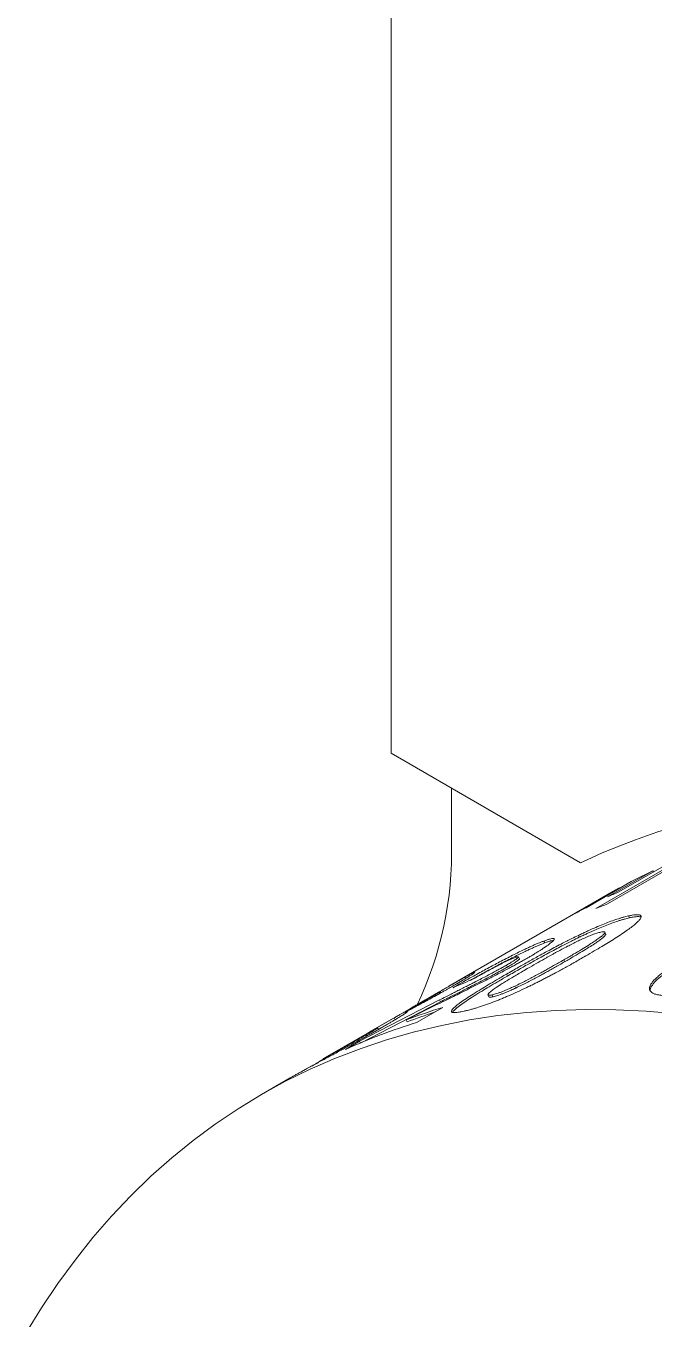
# Model space of a CAD drawing. Header units: inches. Extents: x 0.1 to 10.9, y 0 to 8.5.
# Drawn here: x 8.9427 to 9.1637, y 7.3374 to 7.7921 of the extents above; entities that cross this region are included whole.
import ezdxf

# ---------------------------------------------------------------- set-up
doc = ezdxf.new("R2010")
doc.units = ezdxf.units.IN
doc.header["$MEASUREMENT"] = 0

msp = doc.modelspace()

# ---------------------------------------------------------------- linework, layer by layer
at = {"color": 7, "linetype": 'Continuous', "lineweight": 18}
for p, q in [((9.0712089957, 7.9343923518), (9.0712089957, 7.536328706)), ((9.1378600091, 7.497851895), (9.0712089957, 7.536328706)), ((9.0924221992, 7.5240825843), (9.0924221992, 7.5047785354)), ((9.1432738533, 7.4817622292), (9.1750936585, 7.5001314117)), ((9.1791618561, 7.5017115377), (9.147342051, 7.4833423552)), ((9.1473802434, 7.4858118521), (9.1632901459, 7.4949964434)), ((9.1672374271, 7.4968075522), (9.1513275245, 7.4876229609)), ((9.1632901459, 7.4949964434), (9.1634828591, 7.4946400862)), ((9.1556756341, 7.4912219488), (9.1397657315, 7.4820373576)), ((9.1475808137, 7.4867804323), (9.0915243987, 7.4544197528)), ((9.1359441531, 7.479997462), (9.1518540556, 7.4891820533)), ((9.1519250833, 7.489056802), (9.1518540556, 7.4891820533)), ((9.1547407206, 7.4791451118), (9.1550429019, 7.4784674008)), ((9.137077324, 7.4722977169), (9.1373914458, 7.4716229585)), ((9.1467009443, 7.4727595789), (9.1464019495, 7.4734373407)), ((9.1249046495, 7.4702981978), (9.1252419321, 7.469630895)), ((9.11634451, 7.4640877939), (9.1160096658, 7.4647556259)), ((9.1322410214, 7.4629999598), (9.1319462113, 7.463679212)), ((9.1117764436, 7.4586547602), (9.1120943709, 7.4579810659)), ((9.1117860953, 7.4618366465), (9.1121185016, 7.4611675738)), ((9.0973211943, 7.4576954136), (9.097582171, 7.4572348631)), ((9.1150377236, 7.4537865443), (9.1147406771, 7.4544653509)), ((9.060119539, 7.4350688369), (9.0882329444, 7.4496071621)), ((9.0604722921, 7.4344079118), (9.0885731019, 7.4489409554)), ((9.0856976226, 7.4508329811), (9.0858728604, 7.4505192089)), ((9.0882329444, 7.4496071621), (9.0885731019, 7.4489409554)), ((9.0887924646, 7.4521381294), (9.088556131, 7.4525586509)), ((9.1052706302, 7.4513852856), (9.1055757477, 7.450707612)), ((9.1070551962, 7.4507035318), (9.1067532183, 7.451381288)), ((9.0779976536, 7.446610929), (9.0480033716, 7.4292955986)), ((9.0761265528, 7.4452251724), (9.0762813483, 7.4449464174)), ((9.0870586094, 7.4478166672), (9.0765227578, 7.4425541649)), ((9.0783328428, 7.4468040231), (9.0779976536, 7.446610929)), ((9.089391013, 7.446987886), (9.0801838935, 7.441672729)), ((9.0630476297, 7.4379739925), (9.0722547493, 7.4432891495)), ((9.0667886513, 7.4392383244), (9.0664772522, 7.4397933917)), ((9.0667762266, 7.4392604713), (9.0726281429, 7.4426387107)), ((9.0722547493, 7.4432891495), (9.0726281429, 7.4426387107)), ((9.0726281429, 7.4426387107), (9.0726967077, 7.4426775969)), ((9.0765227578, 7.4425541649), (9.0768611342, 7.4418872745)), ((9.0622635943, 7.4372112254), (9.0624854667, 7.4368113981)), ((9.0550954617, 7.4321684988), (9.060119539, 7.4350688369)), ((9.060119539, 7.4350688369), (9.0604722921, 7.4344079118)), ((9.0472756699, 7.4288687789), (9.0474318941, 7.4285966122)), ((9.0489229602, 7.4297630248), (9.0490801835, 7.4294858447)), ((9.0356882992, 7.4221862586), (9.0256048939, 7.4163652327))]:
    msp.add_line(p, q, dxfattribs=at)
at = {"color": 7, "linetype": 'Continuous', "lineweight": 18, "flags": 128}
msp.add_lwpolyline([(9.171822733, 7.4447654818), (9.1609800129, 7.4456455023), (9.1502629511, 7.4461270696), (9.1396788923, 7.4462098536), (9.1292350906, 7.4458937976), (9.1189387035, 7.4451791183), (9.1087967876, 7.4440663053), (9.0988162937, 7.4425561215), (9.0890040619, 7.4406496018), (9.0793668171, 7.4383480528), (9.0699111642, 7.4356530518), (9.0606435835, 7.432566446), (9.0515704266, 7.4290903508), (9.0426979118, 7.4252271484), (9.0340321199, 7.4209794865), (9.02557899, 7.4163502762), (9.0173443154, 7.4113426902), (9.0093337397, 7.4059601605), (9.0015527531, 7.4002063758), (8.9940066881, 7.3940852797), (8.9867007166, 7.3876010672), (8.9796398457, 7.3807581822), (8.9728289144, 7.3735613145), (8.9662725908, 7.3660153965), (8.9599753681, 7.3581255998), (8.9539415622, 7.3498973317), (8.9481753083, 7.3413362314), (8.9426805584, 7.3324481662)], dxfattribs=at)
at = {"color": 7, "linetype": 'Continuous', "lineweight": 18}
for centre, radius, start, end in [((9.243717188, 7.2712008207), 0.2501528568473503, 84.503332159, 115.0348838424), ((8.9685164744, 7.5013790703), 0.1239523496352246, 334.4071814823, 1.5715670471), ((9.2542381553, 7.3019537762), 0.2133940293681744, 115.2264870636, 117.50851348), ((9.2387543707, 7.2918705494), 0.2143885726334654, 114.0664707885, 115.2271506243), ((9.2538493358, 7.3026977139), 0.2125545718790992, 118.6759034207, 119.9972722315), ((9.2380389625, 7.2933307942), 0.2127622968959398, 117.5092708952, 118.6758578146), ((9.2240753369, 7.2797575225), 0.2175655792357193, 110.6519590963, 111.8013119085), ((9.1806734026, 7.2567795714), 0.2157487726037725, 111.9751829068, 113.9817926834), ((9.1547579667, 7.2363784305), 0.2205202516423374, 107.2427990152, 110.7796932627), ((9.1547801827, 7.2365781177), 0.2195978779260231, 108.1462158888, 110.7827840173), ((9.1448248176, 7.2331740637), 0.2182891259559195, 107.2250251216, 114.2712749796), ((9.1596088889, 7.2480049115), 0.2128049083286713, 121.8451702732, 122.3867102213)]:
    msp.add_arc(centre, radius, start, end, dxfattribs=at)
for points, knots in [([(9.137077324019879, 7.472297716885797), (9.137553705353087, 7.472522876152771), (9.138459816842488, 7.472951145240013), (9.139755011006871, 7.473553758194618), (9.140914480294102, 7.474085418558406), (9.142476820181797, 7.474786553423648), (9.144448351057678, 7.475638469253231), (9.146840558772269, 7.476612983069338), (9.149100921355524, 7.477466491327607), (9.150683218512619, 7.478006958030043), (9.151665644885098, 7.478316564189176), (9.152146343250173, 7.478462728159892), (9.1526106403378, 7.478598231143903), (9.153160226551181, 7.478751729535445), (9.153870495903568, 7.478935118755296), (9.154419930433141, 7.479067702244979), (9.154740720609617, 7.479145111797462)], [0, 0, 0, 0, 0.0731472424543597, 0.1391313055020288, 0.1980489153230242, 0.2500362560092526, 0.3774211605288162, 0.4999685549379961, 0.6257565694850236, 0.7498628258496872, 0.7813302649792858, 0.812636889136776, 0.8438245773589372, 0.8749356889894532, 0.9269805586648349, 1, 1, 1, 1]), ([(9.137391445762807, 7.471622958479815), (9.137867687646189, 7.471848090597954), (9.138773485985462, 7.472276285399468), (9.140068182548111, 7.472878776261575), (9.141227070441131, 7.473410270971993), (9.142788655563164, 7.474111198330424), (9.144758986968935, 7.474962783257897), (9.147149865585773, 7.475936978464), (9.14940850055906, 7.476790041101672), (9.15098972524183, 7.477330274920866), (9.151971302061558, 7.477639670194131), (9.152451675005679, 7.477785767399673), (9.152915407152731, 7.477921132712646), (9.153464362635077, 7.478074467535147), (9.15417374897475, 7.478257646791922), (9.154722575856477, 7.478390096058213), (9.155042901866414, 7.478467400844846)], [0, 0, 0, 0, 0.0731893527403416, 0.1392040399595275, 0.1981407706037342, 0.2501357629243831, 0.3775681713595119, 0.5000981854504004, 0.6258962657644658, 0.7499486532310676, 0.7814302742592226, 0.812734810841875, 0.8439042028393774, 0.8749809372733288, 0.9270318950056738, 0.9999999999999999, 0.9999999999999999, 0.9999999999999999, 0.9999999999999999]), ([(9.154740720609617, 7.479145111797462), (9.155180142354611, 7.479234816009316), (9.156028806242864, 7.479408063524014), (9.157083952824381, 7.479550049411691), (9.157944539906612, 7.479591438646096), (9.158589531165566, 7.479517143535235), (9.159019696224625, 7.479325240677199), (9.159230612415284, 7.478981237644246), (9.159105897019765, 7.478429620811121), (9.158646889376419, 7.477793639448923), (9.15813028409568, 7.477238583750938), (9.157708657107731, 7.476828627422885), (9.157216592374068, 7.476386106695018), (9.156653609877008, 7.475910967531922), (9.155756683877451, 7.475191533995518), (9.154377887312263, 7.474166517111173), (9.152355574566496, 7.472776363656848), (9.150083457782701, 7.471301285567646), (9.147705785694727, 7.469820929059972), (9.14524382327625, 7.468333396740579), (9.14257927924389, 7.466753665523095), (9.140659095349374, 7.46563689666264), (9.139651361703988, 7.46505080407119)], [0, 0, 0, 0, 0.0445858545716201, 0.0861095408519841, 0.1249516261287121, 0.1668789881214393, 0.2083539324626626, 0.2499706686085927, 0.3069829743068731, 0.3668684978192354, 0.3919176370889733, 0.4176867892125403, 0.4442377137376332, 0.4716268822924717, 0.4999057451442614, 0.5646598458607169, 0.6345463324359187, 0.7099961541253007, 0.7799579545627614, 0.8456875592320594, 0.919015132400812, 0.9999999999999999, 0.9999999999999999, 0.9999999999999999, 0.9999999999999999]), ([(9.155042901866416, 7.478467400844846), (9.155481709122036, 7.478556926133511), (9.156329118578352, 7.478729814287071), (9.1573849428314, 7.478872540177625), (9.158236324641058, 7.478909803250202), (9.158818196092586, 7.478858209071151), (9.159026004988421, 7.478745841093982), (9.159103156319691, 7.478704123250307)], [0, 0, 0, 0, 0.2326530664425285, 0.4492915876357595, 0.6519066597519614, 0.8707665304772269, 0.9999999999999999, 0.9999999999999999, 0.9999999999999999, 0.9999999999999999]), ([(9.111776443550122, 7.458654760181424), (9.112521656540567, 7.459082692319166), (9.113921587595783, 7.459886590663441), (9.11590909942501, 7.461021081709585), (9.117819056149017, 7.462104315357132), (9.119724593237486, 7.463174817943926), (9.121692135111871, 7.464269166598839), (9.123821157730399, 7.465440209409009), (9.126092257500405, 7.46667294622705), (9.128536338653186, 7.46797779596207), (9.130814313306312, 7.469168737678047), (9.13287959181291, 7.470228632718902), (9.134916958224885, 7.471247283525703), (9.136298512939312, 7.471919036042889), (9.137077324019879, 7.472297716885797)], [0, 0, 0, 0, 0.0976219065573617, 0.1833890987023702, 0.2573211986070074, 0.3418631876925424, 0.4227444353921669, 0.5000324445445756, 0.5994575027687721, 0.6915669597884162, 0.7821006715523524, 0.8549690867599392, 0.9182430626334025, 1, 1, 1, 1]), ([(9.112094370915468, 7.457981065854858), (9.112835885240749, 7.458406930468986), (9.114231948044079, 7.459208713693893), (9.116219729703678, 7.46034327609565), (9.118094747677986, 7.461406904543162), (9.119997802539949, 7.46247538614671), (9.121962337862763, 7.463568968753841), (9.124129645189937, 7.464761680579845), (9.12640970591157, 7.465999206217927), (9.128853371545357, 7.467303987437864), (9.13113081510337, 7.468494744719101), (9.133195455068133, 7.469554445119823), (9.135232052547934, 7.470572829038788), (9.13661302544061, 7.471244406721754), (9.137391445762807, 7.471622958479815)], [0, 0, 0, 0, 0.0971687007288735, 0.1829413190152846, 0.2573379016737427, 0.3370436801500091, 0.421745334159067, 0.5000568618936677, 0.5995122027127842, 0.691617456955314, 0.7821465367510427, 0.8550063258141106, 0.9182706458794161, 1, 1, 1, 1]), ([(9.144998176401518, 7.473459632410953), (9.1447499609592, 7.47339676543865), (9.144303895717286, 7.473283787894035), (9.143591565769345, 7.473076742841888), (9.14283070338177, 7.472821652361914), (9.141708851669797, 7.472410156212549), (9.140171954758182, 7.471793811000629), (9.138376630163226, 7.470996548031535), (9.136654504863564, 7.470178759610072), (9.134962230086863, 7.469340859103754), (9.133146914710926, 7.468409660364049), (9.131654251427623, 7.467621544157374), (9.130492641422896, 7.466997816220823), (9.129684278959411, 7.466559715906488), (9.128840767863466, 7.466098790287061), (9.127962145915513, 7.465615043711029), (9.127048405137652, 7.46510848343241), (9.126099491938012, 7.464579100485148), (9.124480202625731, 7.463670363933861), (9.122121989478845, 7.462333883269157), (9.120137246272002, 7.461192621474908), (9.119090852769503, 7.460590927048126)], [0, 0, 0, 0, 0.0358840991791213, 0.0644869200389486, 0.0931608258779201, 0.124259014638479, 0.1862374817955959, 0.2497044739799371, 0.3026648414342931, 0.3615927223517747, 0.4271450781777535, 0.4997993907800025, 0.5294845393184548, 0.5609292348301745, 0.5941480733575566, 0.629153431741684, 0.665955884422252, 0.704564529260197, 0.7449872445865228, 0.865552536268406, 1, 1, 1, 1]), ([(9.131946211313293, 7.463679212000716), (9.133068508884552, 7.464332118385331), (9.135178243715691, 7.465559474994105), (9.13804164505916, 7.467262836820238), (9.14042300896942, 7.468714691701868), (9.142106088566207, 7.469779119420627), (9.143234213162458, 7.470527396789035), (9.143976951643479, 7.471040817219899), (9.144621565846556, 7.47150956326194), (9.145167684646292, 7.471933405458667), (9.14561599644947, 7.472312483101507), (9.145996073125263, 7.472676425523396), (9.146281718763346, 7.473010174976066), (9.146431896895288, 7.4732922294854), (9.146411480578694, 7.473477902395492), (9.14624333087803, 7.473577269406777), (9.145973550784525, 7.473608198108433), (9.14554632182195, 7.473563891094787), (9.145195052325818, 7.473497078723521), (9.144998176401518, 7.473459632410953)], [0, 0, 0, 0, 0.1522458399205958, 0.2861971366615036, 0.4020497105720455, 0.5001078704537847, 0.5473330173869452, 0.5921219003815431, 0.6346126520452491, 0.6749670113344708, 0.7133737171240075, 0.7500515876236921, 0.7954278753114876, 0.8368595268335015, 0.8750584441948114, 0.906801367385013, 0.9375429128290151, 0.964994692390891, 1, 1, 1, 1]), ([(9.132241021438594, 7.462999959795847), (9.133363333940341, 7.46365286889394), (9.135473093939199, 7.464880228917019), (9.138336645073126, 7.466583617747647), (9.14071823822979, 7.468035513894128), (9.142401605641174, 7.4690999976612), (9.143530035966219, 7.46984833796791), (9.144273043604269, 7.47036181260883), (9.144917931298634, 7.470830605440931), (9.145464480880463, 7.471254555749037), (9.145912852979682, 7.47163356623696), (9.146294594269017, 7.47199814079599), (9.146575417573153, 7.472329592593026), (9.146732798664504, 7.472599443431634), (9.146698828504196, 7.472707589294428), (9.146684760122469, 7.472752376756902)], [0, 0, 0, 0, 0.175794524822488, 0.3304643367251853, 0.4642350158926267, 0.5774571278060384, 0.6319837905315829, 0.683695997924598, 0.7327529151301905, 0.7793409301587566, 0.8236775792055203, 0.8660151161948061, 0.9183879102992814, 0.9662012183319585, 1, 1, 1, 1]), ([(9.092983108261333, 7.453903758582127), (9.093670291050866, 7.454296722562502), (9.094933242887215, 7.455018938817319), (9.0968639911548, 7.456114741262883), (9.098756101924618, 7.457178976948501), (9.10078944478689, 7.458311918097473), (9.102898641882055, 7.459474957437475), (9.1050773640564, 7.460662125630178), (9.107222764795033, 7.461815819952554), (9.109423536214711, 7.462981758688136), (9.111656556165068, 7.464145175567016), (9.113896203290938, 7.465288706498464), (9.116026802409602, 7.466350338867962), (9.117844065670202, 7.467229608129093), (9.119369122256211, 7.467946078174347), (9.120635064920892, 7.468524445192212), (9.121830858564602, 7.469052204874857), (9.122908343742532, 7.46951107321604), (9.123937635816349, 7.469928958419787), (9.12455681842855, 7.470165383831664), (9.124904649541781, 7.47029819782319)], [0, 0, 0, 0, 0.0697781365142864, 0.1282430628211697, 0.1901707607292816, 0.250030837020869, 0.316117182122964, 0.379504786203317, 0.4406427012031066, 0.5000310324989372, 0.5657133398180413, 0.628703247622425, 0.6898320128375643, 0.7500080698083849, 0.7919202070701529, 0.833473374699668, 0.8749907381378202, 0.9175770281170543, 0.9536981925833697, 1, 1, 1, 1]), ([(9.099003680477775, 7.456456672525139), (9.099176471029692, 7.456553677289842), (9.099855054890472, 7.45693463485388), (9.101275137972525, 7.457724231755521), (9.103248669929908, 7.458812883336389), (9.105427626043454, 7.460000141978489), (9.107571960424787, 7.461153361356228), (9.109771875608077, 7.462318916566705), (9.112003957337727, 7.4634819313054), (9.114242681043988, 7.464625093080764), (9.116371899382019, 7.465686142317553), (9.118187976027281, 7.466564915186617), (9.11971196405117, 7.467280947116739), (9.12097696513571, 7.467858949760696), (9.122171723667083, 7.468386286652061), (9.123248236380652, 7.468844787848621), (9.124276315479259, 7.469262173111814), (9.124894613991186, 7.469498271168255), (9.12524193205866, 7.469630895004662)], [0, 0, 0, 0, 0.0201124271008573, 0.0789856174453159, 0.1602080097751293, 0.2380966183322092, 0.3132021122862538, 0.3861382256541659, 0.4668372659764587, 0.5442057509923534, 0.6192643235364216, 0.6931294411491037, 0.7446098690341441, 0.795620450923248, 0.8465586048851451, 0.8988666367543894, 0.9431901523259785, 1, 1, 1, 1]), ([(9.124904649541781, 7.47029819782319), (9.125128128718341, 7.470379095955961), (9.125550512849905, 7.470531996499454), (9.126115035796612, 7.470726387819608), (9.126582653430525, 7.47087946270149), (9.127146648806866, 7.471046973663945), (9.127737095721551, 7.471185679506875), (9.128271042993756, 7.471245505643358), (9.128569400718375, 7.471179687917289), (9.1286318236395, 7.47101419914822), (9.128539970254964, 7.470792989779528), (9.128360271532447, 7.470549955845954), (9.127913418729461, 7.470080140501449), (9.126923871794004, 7.469250105861773), (9.125460571048395, 7.468213762800465), (9.124209062125438, 7.467385077054966), (9.123409591127027, 7.466869661980653), (9.12261094033139, 7.466368122037276), (9.121775909436822, 7.465857942578071), (9.120816842214303, 7.465288039367509), (9.120108002542269, 7.464872707974032), (9.11971577296602, 7.464642888364754)], [0, 0, 0, 0, 0.0373552310156431, 0.0706028053924424, 0.0997894285301829, 0.1249844002973635, 0.1884736866089504, 0.2499729472708726, 0.3108786598562294, 0.3722764119186384, 0.413928594806777, 0.4564355946714915, 0.500029514254832, 0.6219287965476777, 0.748086645644914, 0.7916654543810203, 0.8342486961946545, 0.8749640839996483, 0.9104643303207484, 0.9504563032189928, 1, 1, 1, 1]), ([(9.12524193205866, 7.469630895004662), (9.12546520198173, 7.4697117175104), (9.125887163286949, 7.46986446522287), (9.126450798337178, 7.470058491092709), (9.126918355781854, 7.470211664193073), (9.1274785623398, 7.470377220738723), (9.127982793092615, 7.470502815199104), (9.128242301510864, 7.470523238100587), (9.12833279151809, 7.47053035952083)], [0, 0, 0, 0, 0.167917164278803, 0.3173492642170648, 0.4485067640553922, 0.5617021091300748, 0.8471665020383172, 1, 1, 1, 1]), ([(9.11971577296602, 7.464642888364754), (9.119172225242849, 7.464333584222731), (9.118190849650059, 7.46377513549267), (9.116775768382464, 7.462979828043604), (9.11539241519187, 7.462218971925814), (9.11391671017069, 7.461419569699092), (9.112213119017206, 7.460507836982422), (9.110338672690375, 7.459516683061112), (9.108316041911038, 7.458461133607715), (9.106240841173394, 7.457390934006339), (9.103966020722858, 7.45623066116784), (9.101435624766395, 7.454953857925563), (9.09859803137803, 7.453534233124588), (9.095818350966596, 7.452151773762976), (9.09303334489897, 7.450772603750849), (9.090178828863795, 7.4493615273373), (9.088143422598586, 7.44835377196394), (9.08705860939638, 7.4478166672334)], [0, 0, 0, 0, 0.0585176911906239, 0.1056537106735653, 0.1483889150120681, 0.1975663018668922, 0.2499832107291653, 0.3116052372374645, 0.3737100641503718, 0.4364530493779147, 0.4999848693923851, 0.5776236793933791, 0.6609079067017815, 0.7499970768475679, 0.8215907723750788, 0.9049129950953098, 1, 1, 1, 1]), ([(9.139651361703988, 7.46505080407119), (9.138968857475312, 7.464659181544847), (9.137646815879643, 7.463900590978122), (9.135698146282593, 7.462795019058228), (9.133855874312934, 7.461759978171528), (9.132118173658217, 7.460795146990189), (9.130352404201107, 7.459827582803058), (9.128683772837944, 7.458928965481824), (9.127089611803786, 7.458084088340159), (9.125685686633238, 7.457350696377568), (9.124303702985598, 7.456639484366843), (9.122943650482757, 7.455950377208394), (9.121605506240895, 7.455283322519369), (9.120289450265584, 7.454638180959566), (9.118331200207797, 7.453695625630829), (9.115770749371633, 7.452498052095364), (9.113108031868029, 7.451309049729718), (9.111089105283323, 7.450444690057948), (9.109656420987196, 7.449849389896642), (9.108274271980788, 7.449293613733666), (9.106377883512295, 7.448557934808768), (9.103987118592213, 7.447691431220059), (9.101741626667621, 7.44696615039105), (9.100093920929963, 7.446481378280564), (9.09898240076539, 7.446173906195642), (9.09791545531066, 7.445907301383707), (9.097250626055285, 7.445752823701826), (9.096874248058874, 7.445665369667685)], [0, 0, 0, 0, 0.0540564527929088, 0.1047097968097765, 0.1519740983080153, 0.1958666819254898, 0.2364091949405756, 0.2835532546119812, 0.3175491919492461, 0.3504745066495143, 0.3823567278452473, 0.4132261754624084, 0.4431162516000876, 0.4720637488029812, 0.5001091695437234, 0.5704566275923426, 0.6348997310079988, 0.6652039622870713, 0.6943997919699693, 0.722642023623738, 0.750101593301893, 0.8120470104824832, 0.8749748983253408, 0.9062661719245451, 0.9374909660090323, 0.964611928881383, 1, 1, 1, 1]), ([(9.114605172641227, 7.464429959850272), (9.114360525096387, 7.464333345003991), (9.113900541872104, 7.464151690990112), (9.113102185156528, 7.463807632247799), (9.112225048921907, 7.463405554497282), (9.110976002788115, 7.462807447765669), (9.109754460247414, 7.462196450196965), (9.108642345880224, 7.461625121049091), (9.107929202395654, 7.461254199903612), (9.107200452696405, 7.460870910644929), (9.106459072980849, 7.460476776648584), (9.105708838627189, 7.460073665159856), (9.104945008305103, 7.45965921827344), (9.104168131323583, 7.459233663990259), (9.103123356625256, 7.458656760116276), (9.10169730753041, 7.457855831318412), (9.100577750988332, 7.457217468187411), (9.099939142184908, 7.456853338016297)], [0, 0, 0, 0, 0.0675128485533372, 0.1269368052657137, 0.1856690989379843, 0.248219779263076, 0.3672984716215411, 0.4097049885490786, 0.4537892885170814, 0.499735105796625, 0.5462837007438016, 0.5944322933367677, 0.6443321838166428, 0.6961193250334199, 0.749915363413184, 0.8573486514319681, 1, 1, 1, 1]), ([(9.11178609532224, 7.461836646453675), (9.112035662667772, 7.461982657243991), (9.112508656167916, 7.46225938477268), (9.113148863456614, 7.462640555222363), (9.113688628702285, 7.462967771720315), (9.114240899003441, 7.463313038382772), (9.114783759890484, 7.463669071309138), (9.115297313011183, 7.464028542369452), (9.115748693232502, 7.464382014740424), (9.115990881263787, 7.464627267672419), (9.116024846289301, 7.464759367835049), (9.115958747884324, 7.464800524963609), (9.115833893832686, 7.464801806933596), (9.115674958630763, 7.46477612023336), (9.115452173434397, 7.464720249952053), (9.115090484020879, 7.464602778707041), (9.114783903304778, 7.464493605646021), (9.114605172641227, 7.464429959850272)], [0, 0, 0, 0, 0.0739303767747603, 0.1401168394172575, 0.1987197841809818, 0.2499708573745133, 0.3364707768487281, 0.4194270815581073, 0.4999903891437008, 0.6295791081827582, 0.6905057201128266, 0.7498862512672108, 0.7923749239916177, 0.833943178684694, 0.8749627970977016, 0.927105714516771, 1, 1, 1, 1]), ([(9.112118501609787, 7.461167573790481), (9.112367054377238, 7.461312923642877), (9.11283886131749, 7.46158882911691), (9.113478054110226, 7.461969343830537), (9.114018890257272, 7.462297243069385), (9.114572503663778, 7.462643387860513), (9.115116999017753, 7.463000357071214), (9.115629952650455, 7.463359467644024), (9.11608569170766, 7.463715096359991), (9.116309628278167, 7.463950866603343), (9.116367563813684, 7.464069201167281), (9.116341236387175, 7.464084873012758), (9.116340157481115, 7.46408551524982)], [0, 0, 0, 0, 0.1061226032977837, 0.2014436663388127, 0.2862008768089464, 0.3607330573260386, 0.4855847608416656, 0.6052718384458834, 0.721451318268812, 0.9083943531696841, 0.9962459723373961, 1, 1, 1, 1]), ([(9.114740677126584, 7.454465350940059), (9.11542674043387, 7.454791095314726), (9.116708593988871, 7.455399722215852), (9.118554717813065, 7.456327717766499), (9.120301502991774, 7.457230692943995), (9.122083075703868, 7.458172472788759), (9.123727850962815, 7.459058801937029), (9.125299166992988, 7.459920089043375), (9.126812440479688, 7.460761293538433), (9.128432388130122, 7.461672413720812), (9.130160299180972, 7.462653751582653), (9.13133655285784, 7.463329149641382), (9.131946211313293, 7.463679212000716)], [0, 0, 0, 0, 0.1052071475499242, 0.1965710083400736, 0.2966544341438596, 0.394963205505579, 0.4999708846863746, 0.5837110192850752, 0.6755322020614605, 0.7754924121130727, 0.883636538647995, 1, 1, 1, 1]), ([(9.115037723617991, 7.453786544253151), (9.115723578762854, 7.454112250242927), (9.117005089497239, 7.454720827324075), (9.118850735503997, 7.455648714550622), (9.12059717982156, 7.456551617760203), (9.122378476263442, 7.457493340749639), (9.124023050822856, 7.458379628649476), (9.125594221830154, 7.459240886088511), (9.12710739395796, 7.460082070229713), (9.128727266504026, 7.460993175382035), (9.130455127051214, 7.461974503118583), (9.131631368875134, 7.462649898618418), (9.132241021438594, 7.462999959795847)], [0, 0, 0, 0, 0.1051926397273656, 0.1965509743543991, 0.2966326227885053, 0.3949419558138628, 0.4999518214836401, 0.5836944973606518, 0.6755189759007967, 0.7754831034347617, 0.883631665914723, 1, 1, 1, 1]), ([(9.088232944371049, 7.449607162141598), (9.088959740904984, 7.449973829281467), (9.090314623939037, 7.450657364581594), (9.092201088139886, 7.451606935291297), (9.093897411336794, 7.452460557607064), (9.095552566845505, 7.45329510374011), (9.097225405996491, 7.454140342358414), (9.098869473577244, 7.454973935586836), (9.100619472541686, 7.455865387666663), (9.102486081983711, 7.456824148927971), (9.1044743403952, 7.457857776827539), (9.106263697915324, 7.45880073444605), (9.107835184907538, 7.459640975284564), (9.109168407291566, 7.460364559468944), (9.110472322995088, 7.461090550748004), (9.11131194639618, 7.461567375690187), (9.11178609532224, 7.461836646453675)], [0, 0, 0, 0, 0.089436448574749, 0.1667260658822121, 0.231879737604383, 0.2978168487601675, 0.3700055540608325, 0.4374087521789616, 0.500092024612665, 0.5859068906624771, 0.6690961312556921, 0.7500301623073705, 0.8149304088568146, 0.8750270895832841, 0.9294257744799865, 1, 1, 1, 1]), ([(9.08857310194158, 7.448940955421987), (9.089268591940444, 7.449291837300891), (9.090486744139714, 7.449906407651534), (9.092281847724092, 7.450809601582905), (9.09400840292207, 7.451679168264628), (9.095799438862551, 7.452582155664726), (9.09756208736257, 7.453472874662519), (9.09920542041069, 7.454306183126811), (9.10095474283168, 7.455197388372514), (9.102820706224778, 7.456155919558391), (9.104808355496498, 7.457189325556694), (9.106597392517244, 7.458132206415812), (9.108168410920184, 7.458972253807858), (9.10950155267247, 7.459695853184846), (9.110804966097389, 7.460421605468277), (9.111644557741776, 7.460898416916761), (9.112118501609787, 7.461167573790481)], [0, 0, 0, 0, 0.0856083644837893, 0.1499432308768587, 0.220738618765541, 0.2977790053736926, 0.369969343066837, 0.4373629142122491, 0.5000252386747789, 0.58585632618663, 0.6690501731654264, 0.7499766923663336, 0.8149299121737019, 0.874996317973819, 0.9294362575293835, 1, 1, 1, 1]), ([(9.096874248058874, 7.445665369667685), (9.09652608896544, 7.445591631987687), (9.09590976374441, 7.44546109858276), (9.095061183299785, 7.445300907126777), (9.094356063186037, 7.445202881036018), (9.093714925241631, 7.445143863565098), (9.093191055896323, 7.445140510546285), (9.09280763629578, 7.445202541336321), (9.092553187854184, 7.44532765635735), (9.092392150214845, 7.44555865567712), (9.092496096642595, 7.445975770995258), (9.092973663808248, 7.446546011383837), (9.093563806980423, 7.447099028009794), (9.094125756660215, 7.447574139850924), (9.094798474731018, 7.448102257145022), (9.095927023417076, 7.448938877966247), (9.097602542791732, 7.450102138658156), (9.100088955566688, 7.451698109978011), (9.102678138167514, 7.45329275870895), (9.105454129950328, 7.45495904823288), (9.108432062336163, 7.456713873310759), (9.110615934777988, 7.457981267509678), (9.111776443550122, 7.458654760181424)], [0, 0, 0, 0, 0.0353073348274933, 0.0625024632470003, 0.0934387728994926, 0.1250131930115824, 0.1554847089409151, 0.1862998360630384, 0.2177229564914986, 0.250003517157426, 0.3065838792124341, 0.3662988636447259, 0.3977518073707244, 0.4304401977199561, 0.4644842754278465, 0.4999905109275544, 0.5837431869789073, 0.6633063116237256, 0.7499562520496024, 0.8222126104151705, 0.9055238661211231, 1, 1, 1, 1]), ([(9.092848280200256, 7.445209565082958), (9.092854666776246, 7.445245485649859), (9.092889790241678, 7.445443033567786), (9.09333781778138, 7.445919507832122), (9.094043031446143, 7.446575557787074), (9.0948745811542, 7.447248086936792), (9.096145305277606, 7.448197197845762), (9.097919754632061, 7.44942848600117), (9.100406651090818, 7.451024564019735), (9.102996331398561, 7.45261937407945), (9.105772625126516, 7.454285724056429), (9.108750649868757, 7.456040572480693), (9.11093419617861, 7.457307770637255), (9.112094370915468, 7.457981065854858)], [0, 0, 0, 0, 0.0187754079217423, 0.1032567986317807, 0.162957423889481, 0.2258675091552455, 0.2923667156425626, 0.4109170427371863, 0.5235344555885761, 0.6461164696627295, 0.7484190722420848, 0.8663285338426433, 1, 1, 1, 1]), ([(9.097321194308229, 7.457695413645369), (9.09761182206315, 7.457852952678549), (9.09814473011247, 7.458141823295489), (9.09884113732192, 7.458510773942766), (9.099393363189897, 7.458794796348317), (9.099857251016092, 7.459023977827119), (9.100249179051119, 7.459204571298493), (9.100517016923126, 7.459307574447798), (9.100624024538458, 7.459311864867774), (9.100553167744387, 7.459211665872943), (9.10028339135967, 7.458990335493787), (9.099772725979035, 7.458626363200888), (9.098944814200596, 7.458081711594286), (9.097954062506341, 7.457459195648934), (9.09684644278983, 7.456784581612657), (9.095744858769308, 7.456126655396865), (9.094469408036126, 7.455377398589322), (9.093560762281681, 7.454850184619516), (9.093061975130482, 7.454560778596556)], [0, 0, 0, 0, 0.0570953945489844, 0.1046926689521072, 0.1505249226526953, 0.2007137669915091, 0.2500426565555459, 0.3105928064918824, 0.3719955154843739, 0.4349364957108648, 0.5000528809134714, 0.5847835434722145, 0.6676547188297848, 0.7500041098138313, 0.8109547198209047, 0.875006702934649, 0.931386846570925, 1, 1, 1, 1]), ([(9.119090852769503, 7.460590927048126), (9.118399700781938, 7.460189819613079), (9.1170925961936, 7.459431246421951), (9.115277315821874, 7.458367188753389), (9.113550426593736, 7.457344115193311), (9.111904545370068, 7.45635263541019), (9.110331332629913, 7.455383424595157), (9.109094989894016, 7.454600543701002), (9.10815330157087, 7.453982419587051), (9.107455255488436, 7.453504260971903), (9.106757182181488, 7.453000794499783), (9.106110189243688, 7.452492514304273), (9.1056501798566, 7.452067031971772), (9.10539320383715, 7.451766491399262), (9.105236732252683, 7.451503485336945), (9.105261824902815, 7.451320367697969), (9.105500325416909, 7.451238173984086), (9.105791677644802, 7.451228596882563), (9.106213404981775, 7.451278397287829), (9.1065645725787, 7.451345331352382), (9.106753218284458, 7.451381288040748)], [0, 0, 0, 0, 0.0958854521882109, 0.1813382826995533, 0.2563938847427661, 0.3445872485333287, 0.4257919011829622, 0.5001790451157022, 0.5464717248690789, 0.5906725775042997, 0.6329426744804489, 0.6931203011005839, 0.7500974129906669, 0.7841990031617895, 0.8161974942628556, 0.8750555893248848, 0.9060376383763888, 0.9357091292448553, 0.965463223845966, 1, 1, 1, 1]), ([(9.16764957441105, 7.451099327634854), (9.167362579790785, 7.451121453657415), (9.166812793116154, 7.45116383979119), (9.166064662586672, 7.4512433786388), (9.165418571541919, 7.451331781742184), (9.164615972717261, 7.451482631037281), (9.163741492401982, 7.451734676730561), (9.162917160672576, 7.452145873411738), (9.162375068686721, 7.452653350520402), (9.162095838729567, 7.453253252939152), (9.162089587870456, 7.453944812602798), (9.16234745006481, 7.454707231824636), (9.162835129063188, 7.455523463057581), (9.163533740730005, 7.456381640260529), (9.164450526539952, 7.457294496934309), (9.165553162137446, 7.458235624091274), (9.166825991135529, 7.459205291470544), (9.168149837198527, 7.460139669413919), (9.169671246977297, 7.461132068298907), (9.170739383954563, 7.461791318617017), (9.171338148208319, 7.462160873770674)], [0, 0, 0, 0, 0.035713448201202, 0.0684151427927312, 0.0981528932065538, 0.1249903539782876, 0.1887505693832512, 0.24996105390697, 0.3117408855891676, 0.3734263689886341, 0.4358780282656153, 0.4999255128144148, 0.5611573884653379, 0.6228692782336842, 0.6856238897629235, 0.7499565751275438, 0.8109488365460608, 0.8749814789038314, 0.9299185188015133, 1, 1, 1, 1]), ([(9.162368621323841, 7.452777014692416), (9.162355689288407, 7.452937038784697), (9.16232416371775, 7.453327143718544), (9.162584969783472, 7.454024581987655), (9.163066357007901, 7.454838648836003), (9.163767949844598, 7.455697492605729), (9.164684819633806, 7.456610068376857), (9.165788506633456, 7.457551356919963), (9.167061571996273, 7.458520888217492), (9.168386113599208, 7.459455440878656), (9.169907437393533, 7.460447580259386), (9.170975622140837, 7.461106823535626), (9.171574142564358, 7.461476207732409)], [0, 0, 0, 0, 0.0731450968791363, 0.1783122951843281, 0.2789328599219938, 0.380329767447918, 0.4834260735574079, 0.5891003113885819, 0.6894058817060211, 0.7945504582101545, 0.884883446356083, 1, 1, 1, 1]), ([(9.093061975130482, 7.454560778596556), (9.092699971567972, 7.45435297520469), (9.092078678568646, 7.453996330116149), (9.091125514427139, 7.453451501839653), (9.090180955947451, 7.452916309959246), (9.088807607855063, 7.452144043641026), (9.087004618278158, 7.45114046131419), (9.084792282386209, 7.449922144643569), (9.082539482321561, 7.448692254832187), (9.08080925936188, 7.447754107428524), (9.079583291078887, 7.447090855101508), (9.078868105978826, 7.446704414162989), (9.0781114536998, 7.44629601452075), (9.077199889532787, 7.44580500880515), (9.076522343359013, 7.445438985799163), (9.076126552795248, 7.445225172397955)], [0, 0, 0, 0, 0.0728608329160385, 0.1250482871003736, 0.1873001406266739, 0.2500832681978871, 0.3738224101899577, 0.5000079637437984, 0.6225535914509183, 0.749894873739042, 0.7926399580853497, 0.8342953964173098, 0.8749483362875078, 0.9269507077210112, 1, 1, 1, 1]), ([(9.0855310628849, 7.45092809654304), (9.085605931318508, 7.450972009877803), (9.086105378493892, 7.451264955648838), (9.086966136385964, 7.451768441783154), (9.088371681306787, 7.452589676574496), (9.089935707820318, 7.453500626963728), (9.091380412161278, 7.454337318332762), (9.09247471255983, 7.454967460734959), (9.093268051639223, 7.455422256630969), (9.094034171376114, 7.455859193844607), (9.094967512297913, 7.456388302528984), (9.096089063856628, 7.457018144499786), (9.09688556202626, 7.45745595823461), (9.097321194308229, 7.457695413645369)], [0, 0, 0, 0, 0.0159538157120619, 0.1064278736728516, 0.1849249880991369, 0.321559781691737, 0.4565868458049424, 0.5239034351194475, 0.5914892582316565, 0.6595689214121022, 0.7283621940160077, 0.8514319281558803, 1, 1, 1, 1]), ([(9.106753218284458, 7.451381288040748), (9.107021901660588, 7.451447725596824), (9.107516504097187, 7.451570026342), (9.108384343537207, 7.451831452038675), (9.109350193230103, 7.452169168253952), (9.110392541805938, 7.452565871882623), (9.111489026204309, 7.453011404144794), (9.112417001679052, 7.453409060667711), (9.113228558787437, 7.453770784662159), (9.113945810636892, 7.454097443784853), (9.114461769961036, 7.454336257635492), (9.114740677126584, 7.454465350940059)], [0, 0, 0, 0, 0.1356714064547665, 0.2497490137858132, 0.3700561791482286, 0.4997139737165812, 0.620862520629496, 0.7498063279590329, 0.8186021073521479, 0.9019434871951654, 1, 1, 1, 1]), ([(9.107055196229135, 7.450703531751873), (9.10732358910463, 7.450769905043145), (9.107817670740829, 7.450892090940557), (9.108684771015588, 7.451153362055736), (9.109649929491859, 7.45149093605759), (9.11069161882639, 7.451887502583191), (9.11178749587683, 7.452332908004847), (9.112714997491494, 7.452730460068778), (9.113526186781504, 7.453092101489632), (9.114243158664372, 7.453418702414388), (9.114758919086517, 7.45365747239937), (9.115037723617991, 7.453786544253151)], [0, 0, 0, 0, 0.1356101156667691, 0.2496432429901378, 0.3699209029225092, 0.4995691585174777, 0.6207289767559844, 0.7497043260181157, 0.8185242753199146, 0.9018996956315343, 1, 1, 1, 1]), ([(9.072254749295512, 7.443289149488726), (9.072468086175167, 7.443410292992864), (9.072873967736914, 7.443640773136448), (9.073464157261252, 7.443973571231293), (9.074001294721446, 7.444275197979806), (9.07448553601412, 7.444546110506913), (9.075139043787724, 7.444910806418186), (9.075989471980014, 7.445383983551577), (9.077076866780118, 7.445987538659772), (9.078420067333079, 7.446733170610917), (9.08008638676081, 7.447660025458823), (9.081745234545867, 7.448588208964593), (9.083012313070707, 7.449301537268278), (9.083916340317394, 7.449813165227289), (9.084807111147414, 7.450321363098708), (9.085383725675634, 7.450652640542818), (9.085697622638975, 7.450832981097278)], [0, 0, 0, 0, 0.0621148768211363, 0.1181759255710899, 0.1681980969471332, 0.212202497504565, 0.2502202581128539, 0.3408862819877615, 0.4238813173003702, 0.5003025426731159, 0.6270678987174246, 0.7513361616933715, 0.8135010210205429, 0.8708195140983274, 0.9296768286904558, 1, 1, 1, 1]), ([(9.08735030570956, 7.451941085169576), (9.087058495269803, 7.451780370129439), (9.086519784691001, 7.451483674465067), (9.085545726368741, 7.450937328214958), (9.084447540469816, 7.450315100426434), (9.083378685611908, 7.449705404698809), (9.0824066251076, 7.449148836903655), (9.081577511265253, 7.448672968484561), (9.080655364250848, 7.448142727866736), (9.0795627460907, 7.447513376422786), (9.078771527342987, 7.447057036790977), (9.078332842784926, 7.446804023132889)], [0, 0, 0, 0, 0.1352576844731452, 0.2496988988837134, 0.3700202556961829, 0.4996964454227755, 0.5834138990142694, 0.6665668217364595, 0.7499490825368144, 0.8613613788381899, 1, 1, 1, 1]), ([(9.085697622638975, 7.450832981097278), (9.085942029902952, 7.450974717579549), (9.086398463808086, 7.451239412396916), (9.086987602398933, 7.451583571321855), (9.08757355416809, 7.451929446426888), (9.088096065403459, 7.452245168927363), (9.088473992814926, 7.452485507551438), (9.088581482042665, 7.452569112766244), (9.088526775408578, 7.452555685777284), (9.088393944149075, 7.45249618945799), (9.088025812499136, 7.452306642657931), (9.087591299394056, 7.452071501395397), (9.08735030570956, 7.451941085169576)], [0, 0, 0, 0, 0.0958285733404932, 0.1789611701428037, 0.2501030429510247, 0.375915760379407, 0.500083371769162, 0.6264228730867369, 0.6882772123853074, 0.7502215800857776, 0.8614655783248053, 1, 1, 1, 1]), ([(9.105622944424596, 7.450728201924275), (9.105621851714707, 7.450693192618202), (9.105619210365541, 7.450608566495255), (9.105810322916073, 7.450563531032931), (9.10609339363713, 7.450550444074056), (9.106516541840655, 7.45060100221698), (9.10686695753776, 7.45066770167996), (9.107055196229135, 7.450703531751873)], [0, 0, 0, 0, 0.1489275221977634, 0.35999453337587, 0.5621099199125988, 0.7647712236553866, 1, 1, 1, 1]), ([(9.076126552795248, 7.445225172397955), (9.0763017875534, 7.445302048920515), (9.076633647599026, 7.445447637881022), (9.076908663184392, 7.445532446126342), (9.07697618686857, 7.445486414848486), (9.076713737790312, 7.445236956322338), (9.075916331445775, 7.444678648185464), (9.074690508597602, 7.443889931657861), (9.073340376067506, 7.443061947454608), (9.072104373261901, 7.442321423227782), (9.071160412669602, 7.441762816281524), (9.070094389170812, 7.441140525840324), (9.06935323787458, 7.440710734052523), (9.068927095459578, 7.440463615129123)], [0, 0, 0, 0, 0.0878582381554682, 0.1663861623730086, 0.248812209354923, 0.3735625259970333, 0.4999139780646487, 0.623805013335899, 0.7498319958590169, 0.8135562172458309, 0.8749130862468479, 0.9280783292387699, 1, 1, 1, 1]), ([(9.068927095459578, 7.440463615129123), (9.068391038699582, 7.440155620084869), (9.06740608328446, 7.439589707276173), (9.065939796465198, 7.438752893493636), (9.064475995247788, 7.437925314162154), (9.062944142383843, 7.437065811051214), (9.060967063983604, 7.43596463796455), (9.058561760994122, 7.434636922010567), (9.055710909510537, 7.433077826444856), (9.053062340443647, 7.431639112538763), (9.050675419157107, 7.430346957862906), (9.04859300216772, 7.429222417959397), (9.046625065778477, 7.428161470667551), (9.044775623515163, 7.427164847033612), (9.043033078541576, 7.426225648854738), (9.041471432166807, 7.425381078638106), (9.040005765228738, 7.42458634843434), (9.039144181257278, 7.424113857984289), (9.038666884689025, 7.423852109764948)], [0, 0, 0, 0, 0.0569296789550871, 0.1046030938374269, 0.1504277546354149, 0.2005740183307867, 0.2500497243381709, 0.3328312085565913, 0.4156730678456165, 0.5000050744482976, 0.5646782950078756, 0.6274270337535032, 0.6889537745927867, 0.7500031998189097, 0.8107835827281933, 0.8750170977414732, 0.9307625114738031, 1, 1, 1, 1]), ([(9.06226359429586, 7.437211225376519), (9.062623110626221, 7.437419679926682), (9.06328890920435, 7.437805722872113), (9.064166702025862, 7.438320423212752), (9.064875076268736, 7.438743351767595), (9.065668364335291, 7.439226704507847), (9.066197436452061, 7.439566022869074), (9.06644912920056, 7.43974885386732), (9.06649839780197, 7.439806041337478), (9.06642003684868, 7.439789039293679), (9.066219444006965, 7.439700214833329), (9.065897192912093, 7.439539794424763), (9.065335102066124, 7.439244855917806), (9.064415448570731, 7.43874496959466), (9.063521015257141, 7.438240818330732), (9.063047629748812, 7.437973992510714)], [0, 0, 0, 0, 0.069391146125101, 0.1285074488230336, 0.1876329041687934, 0.2495983084766288, 0.3738757912754594, 0.4362357255197361, 0.4998297646403241, 0.5605197260484978, 0.6220477310094723, 0.6850116114821716, 0.7499695667860756, 0.8676695266970802, 1, 1, 1, 1]), ([(9.04892296024171, 7.429763024758825), (9.049338893656188, 7.429990826190849), (9.0499454241736, 7.430323015227898), (9.050911937930545, 7.430852810331928), (9.051917290437446, 7.431405230531371), (9.053046974567781, 7.432028178170528), (9.054262718822068, 7.432701052995824), (9.055514227102123, 7.433395452861879), (9.057099991984863, 7.434279074644509), (9.058539015370728, 7.435087764275635), (9.059533071596602, 7.435649934074103), (9.060112116833785, 7.435978597268075), (9.060718075317217, 7.436323897970842), (9.06143325483903, 7.436733796004489), (9.061957105548606, 7.437035000184602), (9.06226359429586, 7.437211225376519)], [0, 0, 0, 0, 0.1318352745912845, 0.192247399528968, 0.2498835840294059, 0.371410528361799, 0.4344471804031593, 0.4998518195967379, 0.6238764801447556, 0.7497332347794853, 0.7921448742982916, 0.8338014851677796, 0.8748691412568333, 0.9267898287847306, 1, 1, 1, 1]), ([(9.04309222529548, 7.426257059524617), (9.043331594694015, 7.426393846514272), (9.044146079769734, 7.426859281788406), (9.045012329186466, 7.427357022486285), (9.045623996158357, 7.427708481938465)], [0, 0, 0, 0, 0.293890466100355, 1, 1, 1, 1]), ([(9.048003388001431, 7.42929557010889), (9.047974779945442, 7.4292790667539), (9.047836316274841, 7.429199190123704), (9.047524951962998, 7.429018936400916), (9.04728289430401, 7.428877028981752), (9.047269020715628, 7.42886331491701), (9.047385184274043, 7.42892352411486), (9.047665899365525, 7.429075172388695), (9.048203069202303, 7.429369436237975), (9.048665796821837, 7.42962242491176), (9.04892296024171, 7.429763024758825)], [0, 0, 0, 0, 0.0232799080242233, 0.1126753078671774, 0.3385046415231764, 0.4477007042667429, 0.5563185206542258, 0.7043218278704435, 0.8356752294094704, 1, 1, 1, 1]), ([(9.038666884689025, 7.423852109764948), (9.038443759994092, 7.423729412685122), (9.038016326950421, 7.42349436570256), (9.037444539622474, 7.4231771201704), (9.03695699015982, 7.422905048965205), (9.036375138930408, 7.422578311024948), (9.035921488253576, 7.422321726262227), (9.035722492061456, 7.422205484128575), (9.035688622437833, 7.422185699441873)], [0, 0, 0, 0, 0.1769493705168172, 0.3389764097495998, 0.4863179990222754, 0.6192895273710189, 0.9352021750791467, 1, 1, 1, 1])]:
    msp.add_open_spline(points, degree=3, knots=knots, dxfattribs=at)

doc.saveas('drawing.dxf')
